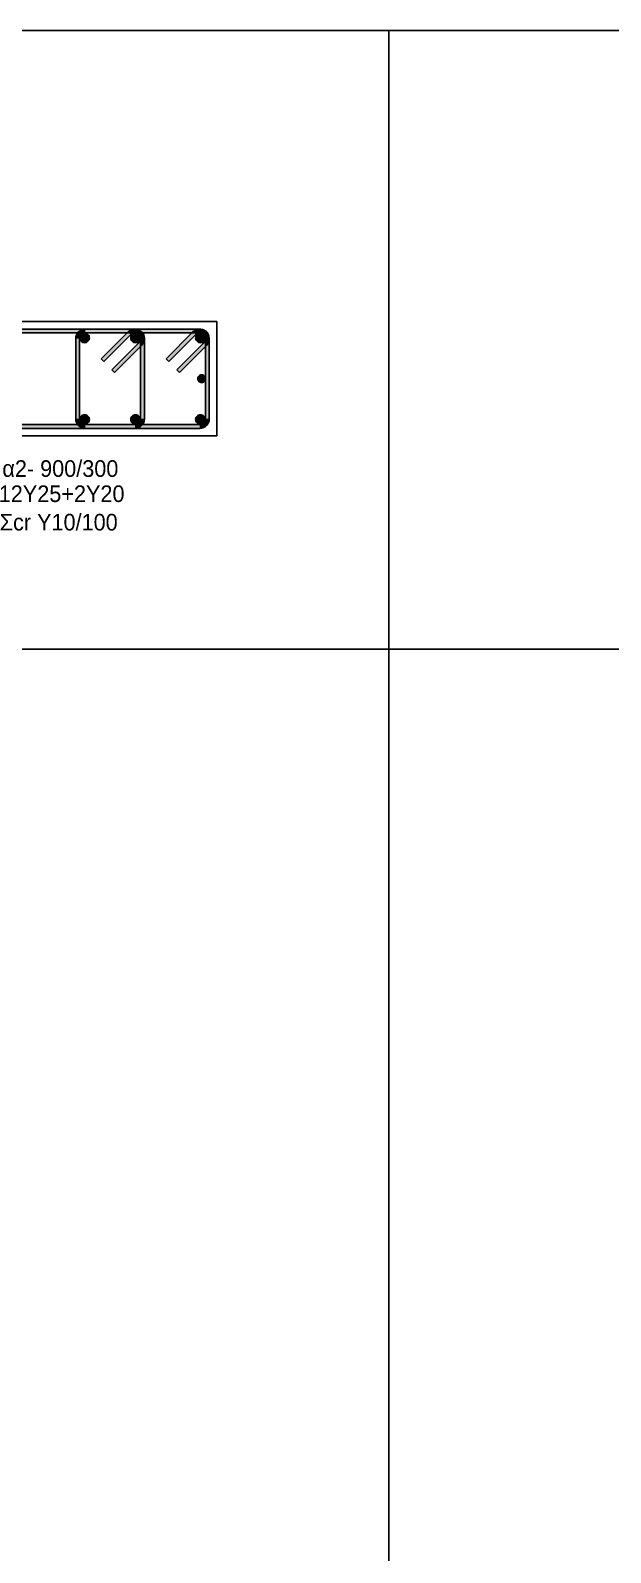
# Model space of a CAD drawing. Header units: millimetres. Extents: x -2171 to 1563, y -1758 to -1505.
# Drawn here: x -1234.2 to -1226.59, y -1610.18 to -1590.25 of the extents above; entities that cross this region are included whole.
import ezdxf

# ---------------------------------------------------------------- set-up
doc = ezdxf.new("R2010")
doc.units = ezdxf.units.MM
for name, color, linetype in [('-S_TEXT', 3, 'Continuous'), ('Col_Det', 7, 'Continuous'), ('Col_Det_Fill', 7, 'Continuous'), ('Geo_Col_Pro_1', 7, 'Continuous')]:
    doc.layers.add(name, color=color, linetype=linetype)
doc.styles.add('S1Arl22_b_934_161', font='arial.ttf', dxfattribs={"width": 0.933629, "height": 0.002175})

msp = doc.modelspace()

# ---------------------------------------------------------------- hatches: boundary and pattern name
at = {"layer": 'Col_Det_Fill'}
for color, points in [(252, [(-1231.976, -1594.2103), (-1231.976, -1594.1603), (-1236.026, -1594.1603), (-1236.026, -1594.2103)]), (252, [(-1233.476, -1594.2103), (-1233.476, -1594.1603, 0.4142136), (-1233.601, -1594.2853), (-1233.551, -1594.2853, -0.4142136)]), (252, [(-1233.551, -1594.2853), (-1233.601, -1594.2853), (-1233.601, -1595.3353), (-1233.551, -1595.3353)]), (56, [(-1233.4223, -1594.2765, 0.4142136), (-1233.4848, -1594.214, 0.4142136), (-1233.5473, -1594.2765, 0.4142136), (-1233.4848, -1594.339, 0.4142136)]), (252, [(-1232.826, -1594.2103), (-1232.826, -1594.1603), (-1233.476, -1594.1603), (-1233.476, -1594.2103)]), (252, [(-1232.879, -1594.2323), (-1232.9144, -1594.1969), (-1233.2679, -1594.5505), (-1233.2326, -1594.5858)]), (252, [(-1232.751, -1594.2853), (-1232.701, -1594.2853, 0.6681786), (-1232.9144, -1594.1969), (-1232.879, -1594.2323, -0.6681786)]), (56, [(-1232.7547, -1594.2765, 0.4142136), (-1232.8172, -1594.214, 0.4142136), (-1232.8797, -1594.2765, 0.4142136), (-1232.8172, -1594.339, 0.4142136)]), (252, [(-1232.773, -1594.3383), (-1232.7376, -1594.3737, 0.6681786), (-1232.826, -1594.1603), (-1232.826, -1594.2103, -0.6681786)]), (252, [(-1232.751, -1595.3353), (-1232.701, -1595.3353), (-1232.701, -1594.2853), (-1232.751, -1594.2853)]), (252, [(-1232.029, -1594.2323), (-1232.0644, -1594.1969), (-1232.4179, -1594.5505), (-1232.3826, -1594.5858)]), (252, [(-1231.901, -1594.2853), (-1231.851, -1594.2853, 0.6681786), (-1232.0644, -1594.1969), (-1232.029, -1594.2323, -0.6681786)]), (12, [(-1231.9047, -1594.2765, 0.4142136), (-1231.9672, -1594.214, 0.4142136), (-1232.0297, -1594.2765, 0.4142136), (-1231.9672, -1594.339, 0.4142136)]), (252, [(-1231.923, -1594.3383), (-1231.8876, -1594.3737, 0.6681786), (-1231.976, -1594.1603), (-1231.976, -1594.2103, -0.6681786)]), (252, [(-1231.901, -1595.3353), (-1231.851, -1595.3353), (-1231.851, -1594.2853), (-1231.901, -1594.2853)]), (252, [(-1233.1265, -1594.6919), (-1233.0912, -1594.7272), (-1232.7376, -1594.3737), (-1232.773, -1594.3383)]), (252, [(-1232.2765, -1594.6919), (-1232.2412, -1594.7272), (-1231.8876, -1594.3737), (-1231.923, -1594.3383)]), (12, [(-1231.901, -1594.8103, 0.4142136), (-1231.951, -1594.7603, 0.4142136), (-1232.001, -1594.8103, 0.4142136), (-1231.951, -1594.8603, 0.4142136)]), (56, [(-1233.4223, -1595.3441, 0.4142136), (-1233.4848, -1595.2816, 0.4142136), (-1233.5473, -1595.3441, 0.4142136), (-1233.4848, -1595.4066, 0.4142136)]), (56, [(-1232.7547, -1595.3441, 0.4142136), (-1232.8172, -1595.2816, 0.4142136), (-1232.8797, -1595.3441, 0.4142136), (-1232.8172, -1595.4066, 0.4142136)]), (12, [(-1231.9047, -1595.3441, 0.4142136), (-1231.9672, -1595.2816, 0.4142136), (-1232.0297, -1595.3441, 0.4142136), (-1231.9672, -1595.4066, 0.4142136)]), (252, [(-1236.026, -1595.4103), (-1236.026, -1595.4603), (-1231.976, -1595.4603), (-1231.976, -1595.4103)]), (252, [(-1233.551, -1595.3353), (-1233.601, -1595.3353, 0.4142136), (-1233.476, -1595.4603), (-1233.476, -1595.4103, -0.4142136)]), (252, [(-1233.476, -1595.4103), (-1233.476, -1595.4603), (-1232.826, -1595.4603), (-1232.826, -1595.4103)]), (252, [(-1232.826, -1595.4103), (-1232.826, -1595.4603, 0.4142136), (-1232.701, -1595.3353), (-1232.751, -1595.3353, -0.4142136)]), (252, [(-1231.976, -1595.4103), (-1231.976, -1595.4603, 0.4142136), (-1231.851, -1595.3353), (-1231.901, -1595.3353, -0.4142136)])]:
    msp.add_hatch(color=color, dxfattribs=at).paths.add_polyline_path(points)

# ---------------------------------------------------------------- linework, layer by layer
at = {"layer": '-S_TEXT', "ltscale": 5}
msp.add_lwpolyline([(-1247.144, -1590.2497), (-1188.9965, -1590.2497), (-1188.9965, -1630.2944), (-1247.144, -1630.2944)], close=True, dxfattribs=at)
at = {"layer": 'Col_Det', "color": 7}
for points in [[(-1231.751, -1594.0603), (-1245.001, -1594.0603)], [(-1231.751, -1595.5603), (-1231.751, -1594.0603)], [(-1231.976, -1594.1603), (-1236.026, -1594.1603)], [(-1236.026, -1594.2103), (-1231.976, -1594.2103)], [(-1233.601, -1594.2853), (-1233.601, -1595.3353)], [(-1233.551, -1595.3353), (-1233.551, -1594.2853)], [(-1232.826, -1594.1603), (-1233.476, -1594.1603)], [(-1233.476, -1594.2103), (-1232.826, -1594.2103)], [(-1232.9144, -1594.1969), (-1233.2679, -1594.5505)], [(-1233.2326, -1594.5858), (-1232.879, -1594.2323)], [(-1232.751, -1594.2853), (-1232.751, -1595.3353)], [(-1232.701, -1595.3353), (-1232.701, -1594.2853)], [(-1232.0644, -1594.1969), (-1232.4179, -1594.5505)], [(-1232.3826, -1594.5858), (-1232.029, -1594.2323)], [(-1231.901, -1594.2853), (-1231.901, -1595.3353)], [(-1231.851, -1595.3353), (-1231.851, -1594.2853)], [(-1232.773, -1594.3383), (-1233.1265, -1594.6919)], [(-1233.0912, -1594.7272), (-1232.7376, -1594.3737)], [(-1231.923, -1594.3383), (-1232.2765, -1594.6919)], [(-1232.2412, -1594.7272), (-1231.8876, -1594.3737)], [(-1233.2679, -1594.5505), (-1233.2326, -1594.5858)], [(-1233.1265, -1594.6919), (-1233.0912, -1594.7272)], [(-1232.4179, -1594.5505), (-1232.3826, -1594.5858)], [(-1232.2765, -1594.6919), (-1232.2412, -1594.7272)], [(-1231.976, -1595.4103), (-1236.026, -1595.4103)], [(-1236.026, -1595.4603), (-1231.976, -1595.4603)], [(-1232.826, -1595.4103), (-1233.476, -1595.4103)], [(-1233.476, -1595.4603), (-1232.826, -1595.4603)], [(-1245.001, -1595.5603), (-1231.751, -1595.5603)]]:
    msp.add_lwpolyline(points, dxfattribs=at)
for points in [[(-1233.476, -1594.1603, 0.4142136), (-1233.601, -1594.2853)], [(-1233.551, -1594.2853, -0.4142136), (-1233.476, -1594.2103, -0.4142136)], [(-1233.4848, -1594.214, 0.4142136), (-1233.5473, -1594.2765, 0.4142136)], [(-1233.5473, -1594.2765, 0.4142136), (-1233.4848, -1594.339, 0.4142136)], [(-1233.4223, -1594.2765, 0.4142136), (-1233.4848, -1594.214, 0.4142136)], [(-1233.4848, -1594.339, 0.4142136), (-1233.4223, -1594.2765, 0.4142136)], [(-1232.701, -1594.2853, 0.6681786), (-1232.9144, -1594.1969)], [(-1232.8172, -1594.214, 0.4142136), (-1232.8797, -1594.2765, 0.4142136)], [(-1232.8797, -1594.2765, 0.4142136), (-1232.8172, -1594.339, 0.4142136)], [(-1232.879, -1594.2323, -0.6681786), (-1232.751, -1594.2853, -0.6681786)], [(-1232.7376, -1594.3737, 0.6681786), (-1232.826, -1594.1603)], [(-1232.826, -1594.2103, -0.6681786), (-1232.773, -1594.3383, -0.6681786)], [(-1232.7547, -1594.2765, 0.4142136), (-1232.8172, -1594.214, 0.4142136)], [(-1232.8172, -1594.339, 0.4142136), (-1232.7547, -1594.2765, 0.4142136)], [(-1231.851, -1594.2853, 0.6681786), (-1232.0644, -1594.1969)], [(-1231.9672, -1594.214, 0.4142136), (-1232.0297, -1594.2765, 0.4142136)], [(-1232.0297, -1594.2765, 0.4142136), (-1231.9672, -1594.339, 0.4142136)], [(-1232.029, -1594.2323, -0.6681786), (-1231.901, -1594.2853, -0.6681786)], [(-1231.8876, -1594.3737, 0.6681786), (-1231.976, -1594.1603)], [(-1231.976, -1594.2103, -0.6681786), (-1231.923, -1594.3383, -0.6681786)], [(-1231.9047, -1594.2765, 0.4142136), (-1231.9672, -1594.214, 0.4142136)], [(-1231.9672, -1594.339, 0.4142136), (-1231.9047, -1594.2765, 0.4142136)], [(-1231.951, -1594.7603, 0.4142136), (-1232.001, -1594.8103, 0.4142136)], [(-1232.001, -1594.8103, 0.4142136), (-1231.951, -1594.8603, 0.4142136)], [(-1231.901, -1594.8103, 0.4142136), (-1231.951, -1594.7603, 0.4142136)], [(-1231.951, -1594.8603, 0.4142136), (-1231.901, -1594.8103, 0.4142136)], [(-1233.4848, -1595.2816, 0.4142136), (-1233.5473, -1595.3441, 0.4142136)], [(-1233.4223, -1595.3441, 0.4142136), (-1233.4848, -1595.2816, 0.4142136)], [(-1232.8172, -1595.2816, 0.4142136), (-1232.8797, -1595.3441, 0.4142136)], [(-1232.7547, -1595.3441, 0.4142136), (-1232.8172, -1595.2816, 0.4142136)], [(-1231.9672, -1595.2816, 0.4142136), (-1232.0297, -1595.3441, 0.4142136)], [(-1231.9047, -1595.3441, 0.4142136), (-1231.9672, -1595.2816, 0.4142136)], [(-1233.601, -1595.3353, 0.4142136), (-1233.476, -1595.4603)], [(-1233.476, -1595.4103, -0.4142136), (-1233.551, -1595.3353, -0.4142136)], [(-1233.5473, -1595.3441, 0.4142136), (-1233.4848, -1595.4066, 0.4142136)], [(-1233.4848, -1595.4066, 0.4142136), (-1233.4223, -1595.3441, 0.4142136)], [(-1232.8797, -1595.3441, 0.4142136), (-1232.8172, -1595.4066, 0.4142136)], [(-1232.826, -1595.4603, 0.4142136), (-1232.701, -1595.3353)], [(-1232.751, -1595.3353, -0.4142136), (-1232.826, -1595.4103, -0.4142136)], [(-1232.8172, -1595.4066, 0.4142136), (-1232.7547, -1595.3441, 0.4142136)], [(-1232.0297, -1595.3441, 0.4142136), (-1231.9672, -1595.4066, 0.4142136)], [(-1231.976, -1595.4603, 0.4142136), (-1231.851, -1595.3353)], [(-1231.901, -1595.3353, -0.4142136), (-1231.976, -1595.4103, -0.4142136)], [(-1231.9672, -1595.4066, 0.4142136), (-1231.9047, -1595.3441, 0.4142136)]]:
    msp.add_lwpolyline(points, format="xyb", dxfattribs=at)
at = {"layer": 'Geo_Col_Pro_1', "color": 4, "linetype": 'Continuous', "ltscale": 0.5}
for p, q in [((-1229.4953, -1590.2497), (-1229.4953, -1610.5817)), ((-1247.144, -1598.3514), (-1188.9965, -1598.3514))]:
    msp.add_line(p, q, dxfattribs=at)

# ---------------------------------------------------------------- texts
at = {"layer": 'Col_Det', "color": 7, "style": 'S1Arl22_b_934_161', "width": 0.933629}
for s, p in [(' α2- 900/300', (-1234.6418, -1596.0954)), ('12Y25+2Y20', (-1234.6103, -1596.425)), ('Σcr Y10/100', (-1234.5985, -1596.7975))]:
    msp.add_text(s, height=0.2175, dxfattribs=at).set_placement(p)

doc.saveas('drawing.dxf')
